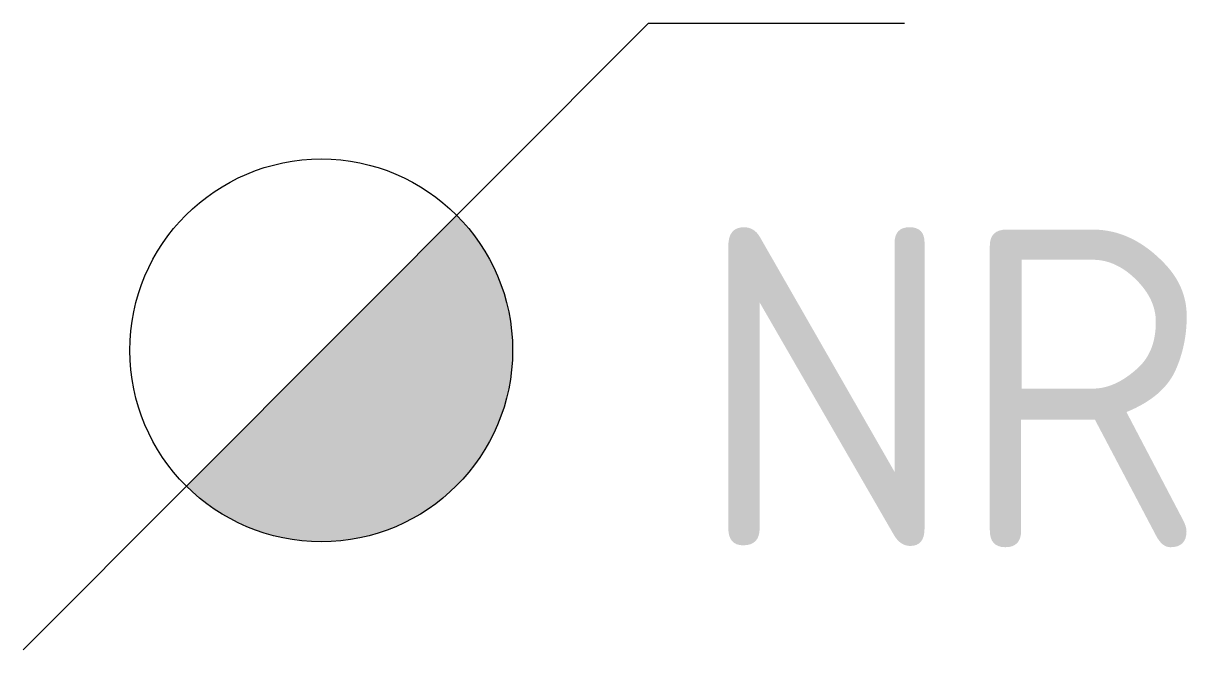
# Model space of a CAD drawing. Extents: x -2.34 to 6.78, y -2.35 to 2.56.
import ezdxf

# ---------------------------------------------------------------- set-up
doc = ezdxf.new("R2010")
doc.units = 0
doc.header["$LTSCALE"] = 0.2
doc.styles.add('NLCS-ISO', font='NLCS-ISO.ttf')

msp = doc.modelspace()

# ---------------------------------------------------------------- hatches: boundary and pattern name
msp.add_hatch(color=256).paths.add_polyline_path([(-1.0554, -1.0659, 0.666398), (1.5, 0, 0.198311), (1.0631, 1.0582)])

# ---------------------------------------------------------------- linework, layer by layer
at = {"color": 0, "linetype": 'Continuous'}
msp.add_line((2.5649, 2.5639), (4.5704, 2.5639), dxfattribs=at)
at = {"color": 0, "linetype": 'Continuous', "flags": 128}
for points in [[(-1.0554, -1.0659), (2.5649, 2.5639)], [(-2.3355, -2.3467), (-1.0554, -1.0659)]]:
    msp.add_lwpolyline(points, dxfattribs=at)
at = {"color": 0, "linetype": 'Continuous'}
msp.add_circle((0, 0), 1.5, dxfattribs=at)

# ---------------------------------------------------------------- texts
at = {"style": 'NLCS-ISO'}
msp.add_attdef('NR', (2.9349, -1.5432), '', height=2.5, dxfattribs=at)

doc.saveas('drawing.dxf')
